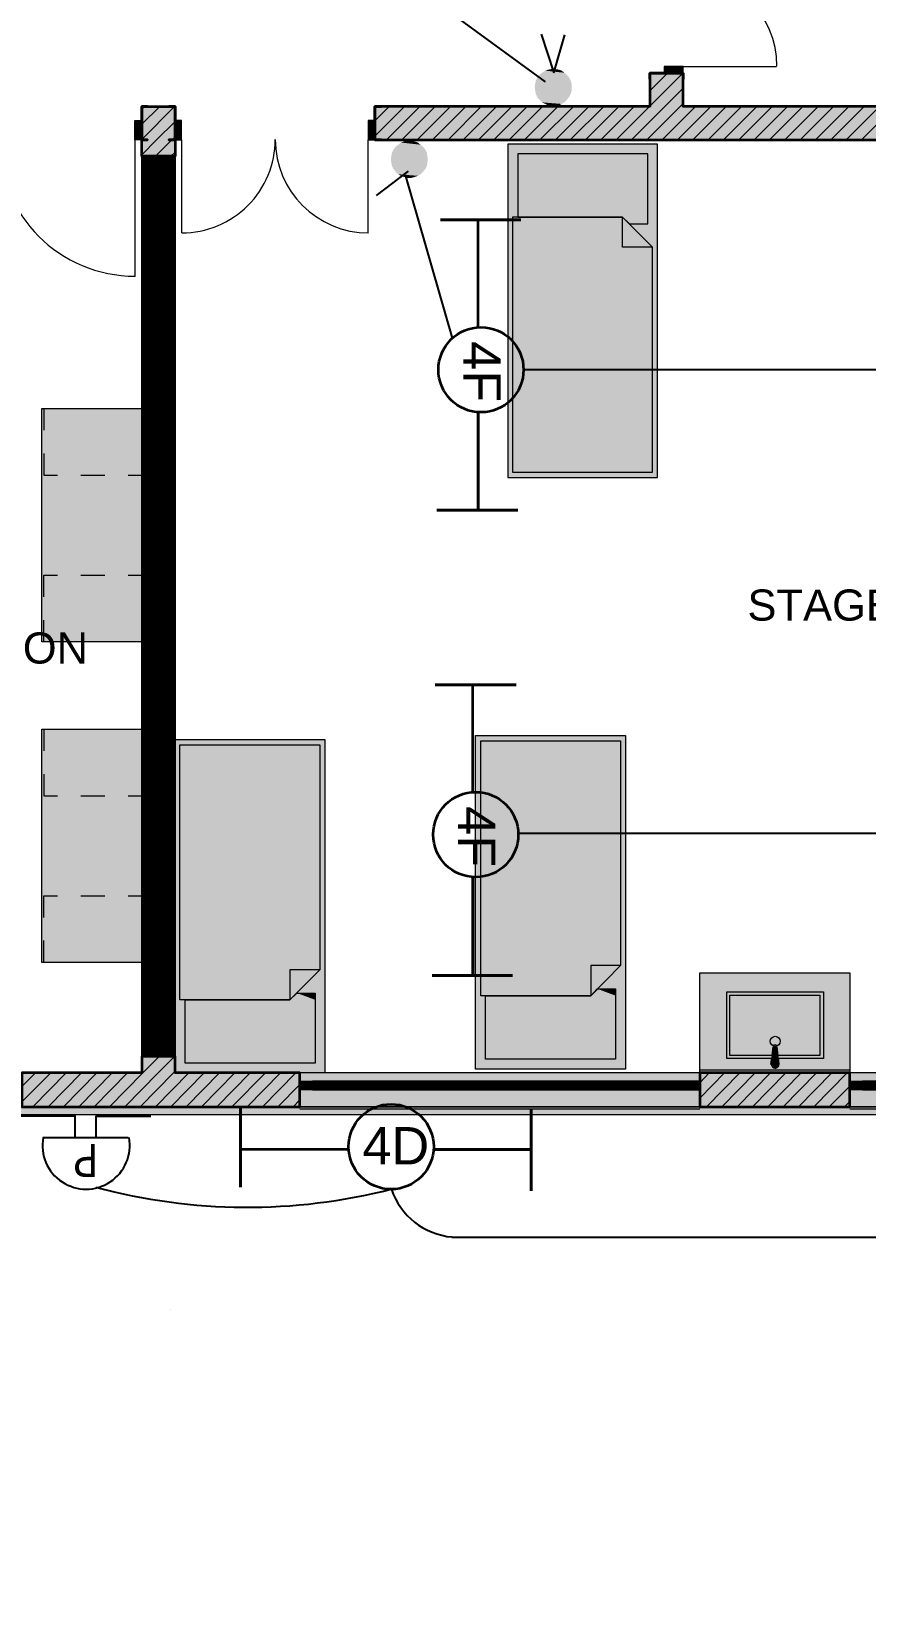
# Model space of a CAD drawing. Header units: millimetres. Extents: x 0 to 72213, y -495 to 58962.
# Drawn here: x 41186 to 51200, y 23092 to 42002 of the extents above; entities that cross this region are included whole.
import ezdxf

# ---------------------------------------------------------------- set-up
doc = ezdxf.new("R2010")
doc.units = ezdxf.units.MM
doc.header["$MEASUREMENT"] = 0
doc.layers.add('PDF_Geometry', color=7, linetype='Continuous', true_color=0xfd8379)
doc.layers.add('PDF_Solid Fills', color=7, linetype='Continuous', true_color=0xffffff)
doc.layers.add('PDF_Text', color=7, linetype='Continuous')
doc.styles.add('PDF Arial-BoldMT', font='arial.ttf')
doc.styles.add('PDF Ebrima', font='ebrima.ttf')
doc.styles.add('PDF TimesNewRomanPSMT', font='arial.ttf')

msp = doc.modelspace()

# ---------------------------------------------------------------- linework, layer by layer
at = {"layer": 'PDF_Geometry', "color": 123, "lineweight": 18, "true_color": 0x70cdbd}
msp.add_lwpolyline([(7192, 56810), (7192, 29093), (18990, 29093), (18990, 23092), (27791, 23092), (27791, 29093), (57718, 29093), (57718, 56810)], close=True, dxfattribs=at)
at = {"layer": 'PDF_Geometry', "color": 251, "lineweight": 18, "true_color": 0x696969}
msp.add_lwpolyline([(57718, 28998), (57813, 28998), (57813, 56810), (57813, 56911), (54416, 56911), (54416, 56810), (57718, 56810), (57718, 29093), (27302, 29093), (27302, 28998)], close=True, dxfattribs=at)
at = {"layer": 'PDF_Geometry', "color": 1, "lineweight": 25}
for points in [[(45888, 42472), (47355, 41399)], [(47463, 41507), (47311, 41970)], [(47457, 41507), (47590, 41964)], [(45710, 40326), (45323, 40034)], [(45672, 40281), (46237, 38319)], [(47114, 37945), (53267, 37945)], [(47025, 32376), (53267, 32376)], [(41710, 28718), (41710, 28979), (41056, 28979)], [(41964, 28718), (41964, 28979), (42618, 28979)], [(42345, 28718), (41323, 28718)], [(58423, 27524), (46231, 27524)]]:
    msp.add_lwpolyline(points, dxfattribs=at)
at = {"layer": 'PDF_Geometry', "color": 7, "lineweight": 35}
for points in [[(57718, 41805), (57718, 41900), (57515, 41900), (57413, 41900), (57318, 41900), (57318, 41100), (49012, 41100), (49012, 41500), (48784, 41500), (49012, 41500), (49012, 41431), (49012, 41500)], [(48612, 41500), (48612, 41431), (48612, 41500), (48784, 41500), (48612, 41500), (48612, 41100), (45310, 41100), (45310, 40935), (45310, 40700), (45387, 40700)], [(49012, 41431), (49012, 41500), (48784, 41500), (48612, 41500), (48612, 41431)], [(42510, 41100), (42910, 41100), (42910, 40935), (42910, 40700), (42834, 40700), (42910, 40700), (42834, 40700)], [(42580, 40700), (42510, 40700), (42580, 40700), (42510, 40700), (42510, 40935), (42510, 41100), (42510, 40935), (42510, 40700), (42510, 40935), (42510, 41100), (42580, 41100), (42510, 41100), (42580, 41100)], [(42910, 41100), (42834, 41100)], [(45310, 41100), (45387, 41100)], [(45310, 40700), (45387, 40700), (45310, 40700), (45310, 40935), (45310, 40700), (57318, 40700), (57318, 29499), (55813, 29499), (55813, 29398), (55813, 29296), (55813, 29093), (55915, 29093)], [(42910, 40700), (42910, 40504), (42758, 40504), (42656, 40504), (42510, 40504), (42510, 40700)], [(44307, 29093), (44409, 29093), (44409, 29296), (44409, 29398), (44409, 29499), (42910, 29499), (42910, 29696), (42758, 29696), (42656, 29696), (42510, 29696), (42510, 29499), (41069, 29499), (41069, 29398), (41069, 29296), (41069, 29093), (41170, 29093)], [(50911, 29093), (51012, 29093), (51012, 29296), (51012, 29398), (51012, 29499), (49209, 29499), (49209, 29398), (49209, 29296), (49209, 29093), (49311, 29093)], [(41069, 29093), (44409, 29093)], [(49209, 29093), (51012, 29093)]]:
    msp.add_lwpolyline(points, dxfattribs=at)
at = {"layer": 'PDF_Geometry', "lineweight": 9}
for points in [[(48612, 41107), (49006, 41500)], [(48612, 41291), (48822, 41500)], [(48612, 41475), (48638, 41500)], [(48390, 40700), (48790, 41100), (49012, 41323)], [(42510, 40707), (42904, 41100)], [(42510, 40891), (42726, 41100)], [(42510, 41075), (42542, 41100)], [(45310, 40745), (45666, 41100)], [(45310, 40929), (45482, 41100)], [(45450, 40700), (45850, 41100)], [(45634, 40700), (46034, 41100)], [(45818, 40700), (46218, 41100)], [(46002, 40700), (46403, 41100)], [(46187, 40700), (46587, 41100)], [(46371, 40700), (46771, 41100)], [(46555, 40700), (46955, 41100)], [(46739, 40700), (47139, 41100)], [(46923, 40700), (47323, 41100)], [(47107, 40700), (47507, 41100)], [(47291, 40700), (47692, 41100)], [(47476, 40700), (47876, 41100)], [(47653, 40700), (48060, 41100)], [(47838, 40700), (48238, 41100)], [(48022, 40700), (48422, 41100)], [(48206, 40700), (48606, 41100)], [(48574, 40700), (48974, 41100), (49012, 41138)], [(48758, 40700), (49158, 41100)], [(48942, 40700), (49342, 41100)], [(49127, 40700), (49527, 41100)], [(49311, 40700), (49711, 41100)], [(49495, 40700), (49895, 41100)], [(49679, 40700), (50079, 41100)], [(49863, 40700), (50263, 41100)], [(50047, 40700), (50447, 41100)], [(50231, 40700), (50632, 41100)], [(50416, 40700), (50816, 41100)], [(50600, 40700), (51000, 41100)], [(50784, 40700), (51184, 41100)], [(50968, 40700), (51368, 41100)], [(51152, 40700), (51552, 41100)], [(42510, 40523), (42688, 40700), (42910, 40923)], [(42675, 40504), (42872, 40700), (42910, 40738)], [(42859, 40504), (42910, 40554)], [(42123, 29093), (42523, 29499), (42720, 29696)], [(42307, 29093), (42707, 29499), (42904, 29696)], [(42510, 29671), (42535, 29696)], [(42491, 29093), (42891, 29499), (42910, 29518)], [(41069, 29150), (41418, 29499)], [(41069, 29334), (41234, 29499)], [(41202, 29093), (41602, 29499)], [(41386, 29093), (41786, 29499)], [(41570, 29093), (41970, 29499)], [(41754, 29093), (42154, 29499)], [(41939, 29093), (42339, 29499)], [(42675, 29093), (43075, 29499)], [(42859, 29093), (43259, 29499)], [(43043, 29093), (43443, 29499)], [(43228, 29093), (43628, 29499)], [(43412, 29093), (43812, 29499)], [(43590, 29093), (43996, 29499)], [(43774, 29093), (44174, 29499)], [(43958, 29093), (44358, 29499)], [(44142, 29093), (44409, 29360)], [(49209, 29194), (49508, 29499)], [(49209, 29379), (49323, 29499)], [(49292, 29093), (49692, 29499)], [(49476, 29093), (49876, 29499)], [(49660, 29093), (50060, 29499)], [(49844, 29093), (50244, 29499)], [(50028, 29093), (50428, 29499)], [(50212, 29093), (50612, 29499)], [(50397, 29093), (50797, 29499)], [(50581, 29093), (50981, 29499)], [(50765, 29093), (51012, 29340)], [(44326, 29093), (44409, 29175)], [(50949, 29093), (51012, 29156)]]:
    msp.add_lwpolyline(points, dxfattribs=at)
at = {"layer": 'PDF_Geometry', "color": 30, "lineweight": 20, "true_color": 0xff6600}
for points in [[(49012, 41500), (49012, 41583), (48784, 41583), (48784, 41500)], [(42510, 40700), (42428, 40700), (42428, 40935), (42510, 40935)], [(42910, 40700), (42986, 40700), (42986, 40935), (42910, 40935)], [(45310, 40935), (45228, 40935), (45228, 40700), (45310, 40700)]]:
    msp.add_lwpolyline(points, close=True, dxfattribs=at)
at = {"layer": 'PDF_Geometry', "color": 30, "lineweight": 18, "true_color": 0xff6600}
for points in [[(49012, 41583), (50130, 41583)], [(42428, 40700), (42428, 39062)], [(42986, 40700), (42986, 39583)], [(45228, 39583), (45228, 40700)]]:
    msp.add_lwpolyline(points, dxfattribs=at)
at = {"layer": 'PDF_Geometry', "color": 7, "lineweight": 35}
for points in [[(42834, 41100), (42910, 41100), (42910, 40935), (42910, 40700), (42910, 40935), (42910, 41100)], [(45387, 41100), (45310, 41100), (45310, 40935), (45310, 41100)]]:
    msp.add_lwpolyline(points, close=True, dxfattribs=at)
at = {"layer": 'PDF_Geometry', "color": 7, "lineweight": 0, "true_color": 0xffffff}
for points, const_width in [([(42710, 40504), (42710, 36903), (42710, 33296), (42710, 29696)], 400), ([(42707, 40504), (42707, 40351), (42707, 37049)], 102), ([(42707, 36903), (42707, 36751), (42707, 33449)], 102), ([(42707, 33296), (42707, 33150), (42707, 29848)], 102)]:
    msp.add_lwpolyline(points, dxfattribs=dict(at, const_width=const_width))
at = {"layer": 'PDF_Geometry', "color": 30, "lineweight": 18, "true_color": 0xff6600}
msp.add_lwpolyline([(42991, 39584, 0.414214), (44112, 40705, 0.414157), (45233, 39584)], format="xyb", dxfattribs=at)
at = {"layer": 'PDF_Geometry', "color": 7, "lineweight": 13}
for points in [[(42910, 33296), (42910, 29696), (42758, 29696), (42656, 29696), (42758, 29696), (42758, 29848), (42656, 29848), (42656, 29696), (42510, 29696), (42510, 33296), (42510, 36903), (42510, 40504), (42656, 40504), (42656, 40351), (42758, 40351), (42758, 40504), (42656, 40504), (42758, 40504), (42910, 40504), (42910, 36903), (42758, 36903), (42758, 37049), (42656, 37049), (42656, 36903), (42758, 36903), (42656, 36903), (42656, 36751), (42758, 36751), (42758, 36903), (42656, 36903), (42758, 36903), (42910, 36903), (42910, 33296), (42758, 33296), (42758, 33449), (42656, 33449), (42656, 33296), (42758, 33296), (42656, 33296), (42656, 33150), (42758, 33150), (42758, 33296), (42656, 33296), (42758, 33296)], [(49209, 29499), (44409, 29499), (44409, 29398), (44409, 29296), (44409, 29398), (44561, 29398), (44561, 29296), (44409, 29296), (44409, 29093), (49209, 29093), (49209, 29296), (49209, 29398)], [(46009, 29398), (45888, 29398), (45888, 29296), (46009, 29296), (46136, 29296), (46136, 29398)], [(47609, 29398), (47438, 29398), (47438, 29296), (47609, 29296), (47787, 29296), (47787, 29398)], [(49209, 29398), (49063, 29398), (49063, 29296), (49209, 29296)], [(55813, 29499), (51012, 29499), (51012, 29398), (51012, 29296), (51012, 29398), (51165, 29398), (51165, 29296), (51012, 29296), (51012, 29093), (55813, 29093), (55813, 29296), (55813, 29398)]]:
    msp.add_lwpolyline(points, close=True, dxfattribs=at)
at = {"layer": 'PDF_Geometry', "color": 39, "lineweight": 13, "true_color": 0x563838}
for points in [[(48701, 36649), (48701, 40650), (46904, 40650), (46904, 36649)], [(48282, 39773), (48365, 39691), (48587, 39691), (48587, 40535), (47025, 40535), (47025, 39773)], [(48644, 36713), (48644, 39411), (48282, 39773), (46961, 39773), (46961, 36713)], [(42510, 37475), (42510, 34674), (41310, 34674), (41310, 37475)], [(42510, 33627), (42510, 30826), (41310, 30826), (41310, 33627)], [(42910, 33500), (44707, 33500), (44707, 29499), (42910, 29499)], [(46517, 33550), (48320, 33550), (48320, 29544), (46517, 29544)], [(46580, 33487), (48257, 33487), (48257, 30788), (47901, 30426), (46580, 30426)], [(42967, 33436), (44650, 33436), (44650, 30737), (44288, 30376), (42967, 30376)], [(49209, 29499), (49209, 30699), (51012, 30699), (51012, 29499)], [(43031, 30376), (44288, 30376), (44371, 30458), (44593, 30458), (44593, 29614), (43031, 29614)], [(46637, 30426), (47901, 30426), (47977, 30509), (48200, 30509), (48200, 29664), (46637, 29664)], [(49533, 30471), (50695, 30471), (50695, 29671), (49533, 29671)], [(49571, 30433), (50651, 30433), (50651, 29709), (49571, 29709)]]:
    msp.add_lwpolyline(points, close=True, dxfattribs=at)
at = {"layer": 'PDF_Geometry', "color": 7, "lineweight": 13}
for points in [[(42656, 40351), (42656, 37049)], [(42758, 37049), (42758, 40351)], [(42510, 36903), (42656, 36903), (42510, 36903)], [(42656, 36751), (42656, 33449)], [(42758, 33449), (42758, 36751)], [(42510, 33296), (42656, 33296), (42510, 33296)], [(42656, 33150), (42656, 29848)], [(42758, 29848), (42758, 33150)], [(45888, 29398), (44561, 29398)], [(47438, 29398), (46136, 29398)], [(49063, 29398), (47787, 29398)], [(52486, 29398), (51165, 29398)], [(44561, 29296), (45888, 29296)], [(46136, 29296), (47438, 29296)], [(47787, 29296), (49063, 29296)], [(51165, 29296), (52486, 29296)], [(44409, 29093), (44307, 29093)], [(49209, 29093), (49311, 29093)], [(51012, 29093), (50911, 29093)]]:
    msp.add_lwpolyline(points, dxfattribs=at)
at = {"layer": 'PDF_Geometry', "color": 1, "lineweight": 40}
for points in [[(46098, 39742), (47063, 39742)], [(46549, 37424), (46549, 36255)], [(46053, 36255), (47025, 36255)], [(46034, 34160), (47006, 34160)], [(46485, 31842), (46485, 30668)], [(45996, 30668), (46961, 30668)], [(43697, 28128), (43697, 29093)], [(47184, 28083), (47184, 29055)], [(46015, 28579), (47184, 28579)]]:
    msp.add_lwpolyline(points, dxfattribs=at)
at = {"layer": 'PDF_Geometry', "color": 1, "lineweight": 35}
for points in [[(46549, 38446), (46549, 39742)], [(46485, 32865), (46485, 34160)], [(44993, 28579), (43697, 28579)]]:
    msp.add_lwpolyline(points, dxfattribs=at)
at = {"layer": 'PDF_Geometry', "color": 39, "lineweight": 13, "true_color": 0x563838}
for points in [[(48644, 39411), (48282, 39411), (48282, 39773)], [(41335, 37475), (41335, 37214)], [(41335, 36935), (41335, 36675), (41500, 36675)], [(41780, 36675), (42066, 36675)], [(42345, 36675), (42510, 36675)], [(41335, 35214), (41335, 35474), (41500, 35474)], [(41780, 35474), (42066, 35474)], [(42345, 35474), (42510, 35474)], [(41335, 34674), (41335, 34935)], [(41335, 33627), (41335, 33366)], [(41335, 33087), (41335, 32827), (41500, 32827)], [(41780, 32827), (42066, 32827)], [(42345, 32827), (42510, 32827)], [(41335, 31366), (41335, 31626), (41500, 31626)], [(41780, 31626), (42066, 31626)], [(42345, 31626), (42510, 31626)], [(41335, 30826), (41335, 31087)], [(44650, 30737), (44288, 30737), (44288, 30376)], [(48257, 30788), (47901, 30788), (47901, 30426)], [(50079, 29702), (50092, 29810)], [(50136, 29810), (50149, 29702)], [(49209, 29537), (51012, 29537)], [(50073, 29683), (50060, 29601)], [(50085, 29683), (50085, 29652), (50143, 29652), (50143, 29683)], [(50162, 29601), (50155, 29683)]]:
    msp.add_lwpolyline(points, dxfattribs=at)
for points in [[(50151, 29710, 0.254209), (50116, 29729, 0.254745), (50081, 29710)], [(50136, 29816, 0.378641), (50114, 29836, 0.376882), (50092, 29816)]]:
    msp.add_lwpolyline(points, format="xyb", dxfattribs=at)
at = {"layer": 'PDF_Geometry', "color": 7, "lineweight": 0, "true_color": 0xffffff}
for points in [[(49209, 29347, 102, 102, 0), (49063, 29347, 102, 102, 0), (47787, 29347, 102, 102, 0), (47609, 29347, 102, 102, 0), (47438, 29347, 102, 102, 0), (46136, 29347, 102, 102, 0), (46009, 29347, 102, 102, 0), (45888, 29347, 102, 102, 0), (44561, 29347, 0, 0, 0)], [(55813, 29347, 102, 102, 0), (55667, 29347, 102, 102, 0), (54391, 29347, 102, 102, 0), (54213, 29347, 102, 102, 0), (54041, 29347, 102, 102, 0), (52740, 29347, 102, 102, 0), (52613, 29347, 102, 102, 0), (52486, 29347, 102, 102, 0), (51165, 29347, 0, 0, 0)]]:
    msp.add_lwpolyline(points, format="xyseb", dxfattribs=at)
at = {"layer": 'PDF_Geometry', "color": 251, "lineweight": 18, "true_color": 0x696969}
for points in [[(49209, 29093), (44409, 29093)], [(44409, 29067), (49209, 29067)], [(55813, 29093), (51012, 29093)], [(51012, 29067), (55813, 29067)]]:
    msp.add_lwpolyline(points, dxfattribs=at)
at = {"layer": 'PDF_Geometry', "color": 254, "lineweight": 13, "true_color": 0xcccccc}
msp.add_lwpolyline([(42859, 26655), (42859, 26655)], dxfattribs=at)
at = {"layer": 'PDF_Geometry', "color": 1, "lineweight": 35}
for centre in [(46583, 37941), (46520, 32360), (45504, 28613)]:
    msp.add_circle(centre, 511, dxfattribs=at)
at = {"layer": 'PDF_Geometry', "color": 39, "lineweight": 13, "true_color": 0x563838}
msp.add_circle((50116, 29878), 60.3, dxfattribs=at)
at = {"layer": 'PDF_Geometry', "color": 30, "lineweight": 18, "true_color": 0xff6600}
for centre, radius, start, end in [((49015, 41586), 1121, 0.0001, 89.9999), ((42432, 40705), 1641, 180, 270)]:
    msp.add_arc(centre, radius, start, end, dxfattribs=at)
at = {"layer": 'PDF_Geometry', "color": 39, "lineweight": 13, "true_color": 0x563838}
for centre, radius, start, end in [((50114, 29687), 41.3, 147.5557, 174.3222), ((50116, 29688), 28.6, 90.0605, 179.9395), ((50114, 29687), 28.6, 359.9328, 90.0672), ((50114, 29687), 41.3, 4.9944, 32.6111), ((50116, 29605), 47.6, 180.022, 269.978), ((50114, 29604), 47.6, 269.9455, 0.0545)]:
    msp.add_arc(centre, radius, start, end, dxfattribs=at)
at = {"layer": 'PDF_Geometry', "color": 1, "lineweight": 25}
for centre, radius, start, end in [((41842, 28627), 524, 169.6234, 10.3766), ((43777, 34868), 6982, 254.9048, 284.3207), ((46306, 28367), 841, 198.3142, 265.1935)]:
    msp.add_arc(centre, radius, start, end, dxfattribs=at)
at = {"layer": 'PDF_Solid Fills', "color": 1, "transparency": 33554559}
for points in [[(47260, 41450), (47660, 41412), (47241, 41412)], [(47285, 41481), (47641, 41450), (47260, 41450)], [(47641, 41450), (47260, 41450), (47660, 41412)], [(47317, 41507), (47615, 41481), (47285, 41481)], [(47615, 41481), (47285, 41481), (47641, 41450)], [(47355, 41532), (47584, 41507), (47317, 41507)], [(47584, 41507), (47317, 41507), (47615, 41481)], [(47393, 41545), (47552, 41532), (47355, 41532)], [(47552, 41532), (47355, 41532), (47584, 41507)], [(47431, 41551), (47514, 41545), (47393, 41545)], [(47514, 41545), (47393, 41545), (47552, 41532)], [(47469, 41551), (47431, 41551), (47514, 41545)], [(47234, 41373), (47672, 41329), (47228, 41329)], [(47672, 41329), (47228, 41329), (47672, 41291)], [(47228, 41329), (47672, 41291), (47234, 41291)], [(47241, 41412), (47672, 41373), (47234, 41373)], [(47672, 41373), (47234, 41373), (47672, 41329)], [(47672, 41291), (47234, 41291), (47660, 41253)], [(47234, 41291), (47660, 41253), (47241, 41253)], [(47660, 41412), (47241, 41412), (47672, 41373)], [(47660, 41253), (47241, 41253), (47641, 41215)], [(47241, 41253), (47641, 41215), (47260, 41215)], [(47641, 41215), (47260, 41215), (47615, 41183)], [(47260, 41215), (47615, 41183), (47285, 41183)], [(47615, 41183), (47285, 41183), (47584, 41151)], [(47285, 41183), (47584, 41151), (47317, 41151)], [(47584, 41151), (47317, 41151), (47552, 41132)], [(47317, 41151), (47552, 41132), (47355, 41132)], [(47552, 41132), (47355, 41132), (47514, 41113)], [(47355, 41132), (47514, 41113), (47393, 41113)], [(47514, 41113), (47393, 41113), (47469, 41107)], [(47393, 41113), (47469, 41107), (47431, 41107)], [(45621, 40669), (45856, 40643), (45590, 40643)], [(45660, 40681), (45825, 40669), (45621, 40669)], [(45825, 40669), (45621, 40669), (45856, 40643)], [(45704, 40688), (45787, 40681), (45660, 40681)], [(45787, 40681), (45660, 40681), (45825, 40669)], [(45742, 40688), (45704, 40688), (45787, 40681)], [(45507, 40510), (45945, 40465), (45501, 40465)], [(45514, 40548), (45939, 40510), (45507, 40510)], [(45939, 40510), (45507, 40510), (45945, 40465)], [(45533, 40586), (45933, 40548), (45514, 40548)], [(45933, 40548), (45514, 40548), (45939, 40510)], [(45558, 40618), (45914, 40586), (45533, 40586)], [(45914, 40586), (45533, 40586), (45933, 40548)], [(45590, 40643), (45888, 40618), (45558, 40618)], [(45888, 40618), (45558, 40618), (45914, 40586)], [(45856, 40643), (45590, 40643), (45888, 40618)], [(45945, 40465), (45501, 40465), (45939, 40427)], [(45501, 40465), (45939, 40427), (45507, 40427)], [(45939, 40427), (45507, 40427), (45933, 40389)], [(45507, 40427), (45933, 40389), (45514, 40389)], [(45933, 40389), (45514, 40389), (45914, 40351)], [(45514, 40389), (45914, 40351), (45533, 40351)], [(45914, 40351), (45533, 40351), (45888, 40319)], [(45533, 40351), (45888, 40319), (45558, 40319)], [(45888, 40319), (45558, 40319), (45856, 40288)], [(45558, 40319), (45856, 40288), (45590, 40288)], [(45856, 40288), (45590, 40288), (45825, 40269)], [(45590, 40288), (45825, 40269), (45621, 40269)], [(45825, 40269), (45621, 40269), (45787, 40256)], [(45621, 40269), (45787, 40256), (45660, 40256)], [(45787, 40256), (45660, 40256), (45742, 40243)], [(45660, 40256), (45742, 40243), (45704, 40243)]]:
    msp.add_solid(points, dxfattribs=at)
at = {"layer": 'PDF_Solid Fills', "transparency": 33554559}
for points in [[(48612, 41100), (49012, 41100), (48612, 41500)], [(49012, 41100), (48612, 41500), (49012, 41500)], [(49012, 41500), (48784, 41500), (49012, 41583)], [(48784, 41500), (49012, 41583), (48784, 41583)], [(42510, 40700), (42910, 40700), (42510, 41100)], [(42910, 40700), (42510, 41100), (42910, 41100)], [(45310, 41100), (45310, 40700), (57318, 41100)], [(45310, 40700), (57318, 41100), (57318, 40700)], [(42510, 40700), (42428, 40700), (42510, 40935)], [(42428, 40700), (42510, 40935), (42428, 40935)], [(42910, 40700), (42910, 40935), (42986, 40700)], [(42910, 40935), (42986, 40700), (42986, 40935)], [(45310, 40935), (45310, 40700), (45228, 40935)], [(45310, 40700), (45228, 40935), (45228, 40700)], [(42510, 40700), (42510, 40504), (42910, 40700)], [(42510, 40504), (42910, 40700), (42910, 40504)], [(46904, 36649), (46904, 40650), (48701, 36649)], [(46904, 40650), (48701, 36649), (48701, 40650)], [(48587, 40535), (47025, 40535), (48587, 39773)], [(47025, 40535), (48587, 39773), (47025, 39773)], [(48282, 39773), (46961, 39773), (48644, 39411)], [(46961, 39773), (48644, 39411), (46961, 39411)], [(48587, 39773), (48282, 39773), (48587, 39691)], [(48282, 39773), (48587, 39691), (48365, 39691)], [(48644, 39411), (46961, 39411), (48644, 36713)], [(46961, 39411), (48644, 36713), (46961, 36713)], [(42510, 37475), (41310, 37475), (42510, 34674)], [(41310, 37475), (42510, 34674), (41310, 34674)], [(42758, 36903), (42656, 36903), (42758, 37049)], [(42656, 36903), (42758, 37049), (42656, 37049)], [(42510, 33627), (41310, 33627), (42510, 30826)], [(41310, 33627), (42510, 30826), (41310, 30826)], [(42910, 33500), (42910, 29499), (44707, 33500)], [(42910, 29499), (44707, 33500), (44707, 29499)], [(46517, 33550), (46517, 29544), (48320, 33550)], [(46517, 29544), (48320, 33550), (48320, 29544)], [(48257, 33487), (46580, 33487), (48257, 30788)], [(46580, 33487), (48257, 30788), (46580, 30788)], [(42758, 33296), (42656, 33296), (42758, 33449)], [(42656, 33296), (42758, 33449), (42656, 33449)], [(44650, 33436), (42967, 33436), (44650, 30737)], [(42967, 33436), (44650, 30737), (42967, 30737)], [(44650, 30737), (42967, 30737), (44288, 30376)], [(42967, 30737), (44288, 30376), (42967, 30376)], [(48257, 30788), (46580, 30788), (47901, 30426)], [(46580, 30788), (47901, 30426), (46580, 30426)], [(49209, 30699), (51012, 30699), (49209, 29499)], [(51012, 30699), (49209, 29499), (51012, 29499)], [(44371, 30458), (44593, 30376), (44288, 30376)], [(44593, 30458), (44371, 30458), (44593, 30376)], [(47977, 30509), (48200, 30426), (47901, 30426)], [(48200, 30509), (47977, 30509), (48200, 30426)], [(44593, 30376), (43031, 30376), (44593, 29614)], [(43031, 30376), (44593, 29614), (43031, 29614)], [(48200, 30426), (46637, 30426), (48200, 29664)], [(46637, 30426), (48200, 29664), (46637, 29664)], [(42510, 29499), (42910, 29499), (42510, 29696)], [(42910, 29499), (42510, 29696), (42910, 29696)], [(42758, 29696), (42656, 29696), (42758, 29848)], [(42656, 29696), (42758, 29848), (42656, 29848)], [(50079, 29702), (50155, 29683), (50073, 29683)], [(50092, 29810), (50149, 29702), (50079, 29702)], [(50149, 29702), (50079, 29702), (50155, 29683)], [(50098, 29823), (50136, 29810), (50092, 29810)], [(50136, 29810), (50092, 29810), (50149, 29702)], [(50111, 29829), (50130, 29823), (50098, 29823)], [(50130, 29823), (50098, 29823), (50136, 29810)], [(50073, 29683), (50162, 29601), (50060, 29601)], [(50060, 29601), (50079, 29569), (50149, 29569)], [(50060, 29601), (50162, 29601), (50149, 29569)], [(50155, 29683), (50073, 29683), (50162, 29601)], [(50079, 29569), (50149, 29569), (50111, 29550)], [(41069, 29093), (44409, 29093), (41069, 29499)], [(44409, 29093), (41069, 29499), (44409, 29499)], [(49209, 29093), (49209, 29499), (44409, 29093)], [(49209, 29499), (44409, 29093), (44409, 29499)], [(44409, 29296), (44409, 29398), (44561, 29296)], [(44409, 29398), (44561, 29296), (44561, 29398)], [(49209, 29093), (51012, 29093), (49209, 29499)], [(51012, 29093), (49209, 29499), (51012, 29499)], [(55813, 29093), (55813, 29499), (51012, 29093)], [(55813, 29499), (51012, 29093), (51012, 29499)], [(51012, 29296), (51012, 29398), (51165, 29296)], [(51012, 29398), (51165, 29296), (51165, 29398)], [(57718, 29093), (27302, 29093), (57718, 28998)], [(27302, 29093), (57718, 28998), (27302, 28998)], [(49209, 29093), (44409, 29093), (49209, 29067)], [(44409, 29093), (49209, 29067), (44409, 29067)], [(55813, 29093), (51012, 29093), (55813, 29067)], [(51012, 29093), (55813, 29067), (51012, 29067)]]:
    msp.add_solid(points, dxfattribs=at)

# ---------------------------------------------------------------- texts
at = {"layer": 'PDF_Text', "color": 1, "attachment_point": 4}
for s, insert, char_height, rotation, style in [('4F', (46595, 38283), 448.7, 270, 'PDF TimesNewRomanPSMT'), ('4F', (46531, 32701), 448.7, 270, 'PDF TimesNewRomanPSMT'), ('P', (41997, 28447), 400, 180, 'PDF Ebrima')]:
    msp.add_mtext(s, dxfattribs=dict(at, insert=insert, char_height=char_height, rotation=rotation, style=style))
at = {"layer": 'PDF_Text', "attachment_point": 4, "style": 'PDF Arial-BoldMT'}
for s, insert, char_height in [('STAGE 1', (49783, 35113), 373.8), ('NURSE STATION', (37629, 34598), 373.85)]:
    msp.add_mtext(s, dxfattribs=dict(at, insert=insert, char_height=char_height))
at = {"layer": 'PDF_Text', "color": 1, "insert": (45160, 28624), "char_height": 448.7, "attachment_point": 4, "style": 'PDF TimesNewRomanPSMT'}
msp.add_mtext('4D', dxfattribs=at)

doc.saveas('drawing.dxf')
